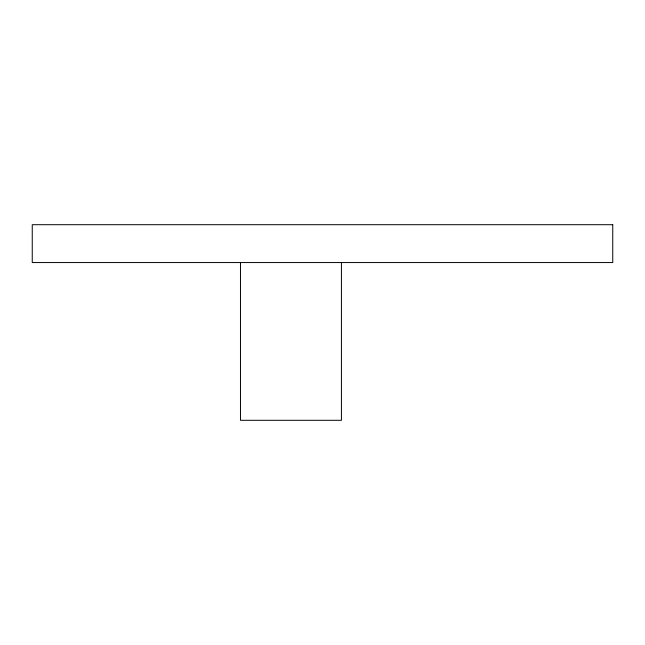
<?xml version="1.0" encoding="UTF-8"?>
<svg xmlns="http://www.w3.org/2000/svg" width="645" height="645" viewBox="0 0 645 645"><rect width="100%" height="100%" fill="white"/><g stroke="black" fill="none" stroke-linecap="round" stroke-linejoin="round"><path stroke-width="0.97" d="M341.431 262.45L341.431 420.298L240.472 420.298L240.472 262.45M612.75 224.702L32.25 224.702L32.25 262.555L612.75 262.555L612.75 224.702"/></g></svg>
